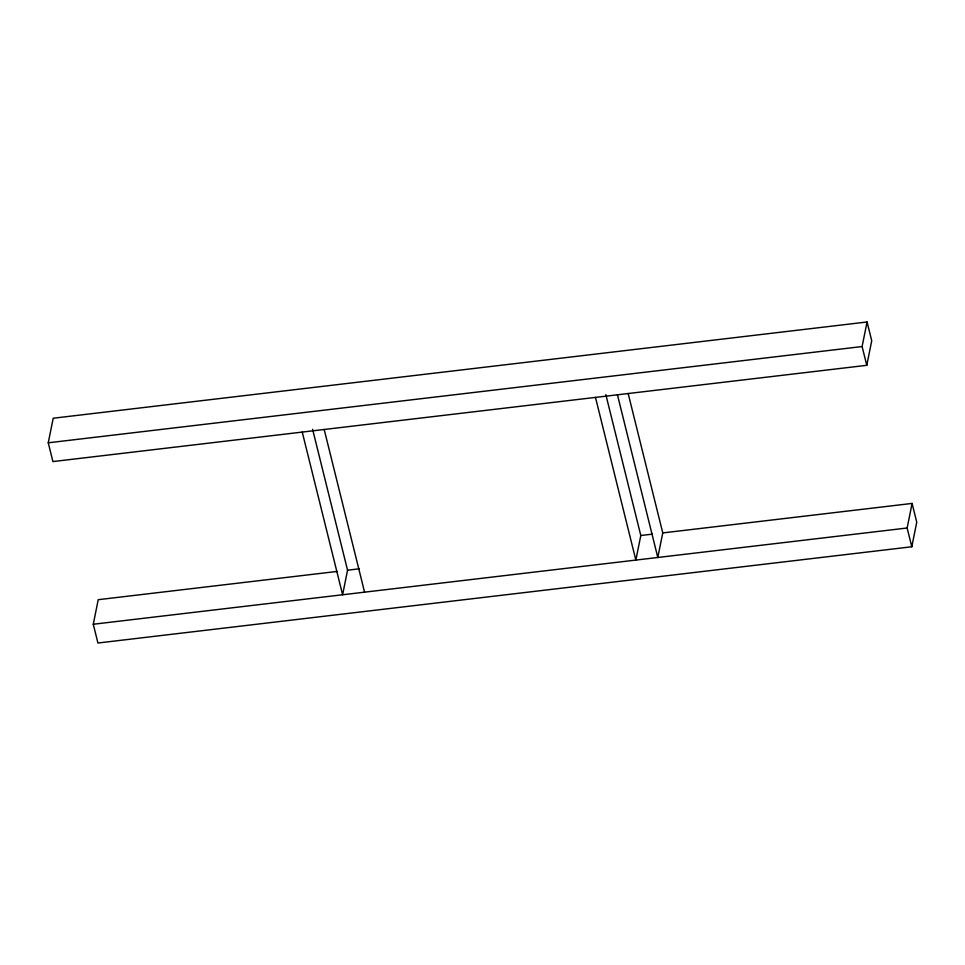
<?xml version="1.0" encoding="UTF-8"?>
<svg xmlns="http://www.w3.org/2000/svg" width="965" height="965" viewBox="0 0 965 965"><rect width="100%" height="100%" fill="white"/><g stroke="black" fill="none" stroke-linecap="round" stroke-linejoin="round"><path stroke-width="1.45" d="M48.25 442.802L53.208 418.231L867.065 321.984L871.721 340.754L866.775 365.313L52.906 461.572L48.25 442.802L862.107 346.544L867.065 321.984M617.443 394.806L657.804 557.481L662.762 532.921L912.094 503.428L916.75 522.198L911.792 546.769L97.935 643.016L93.279 624.246L98.225 599.687L337.111 571.437M312.6 429.304L347.557 570.194L342.611 594.754L302.238 432.079M605.839 394.625L640.808 535.515L635.851 560.074L595.477 397.399M911.792 546.769L907.136 528L912.094 503.428M347.557 570.194L359.269 568.807M640.808 535.515L652.509 534.128M93.279 624.246L907.136 528M862.107 346.544L866.775 365.313M628.155 393.479L662.762 532.921M324.192 429.485L364.565 592.16"/></g></svg>
